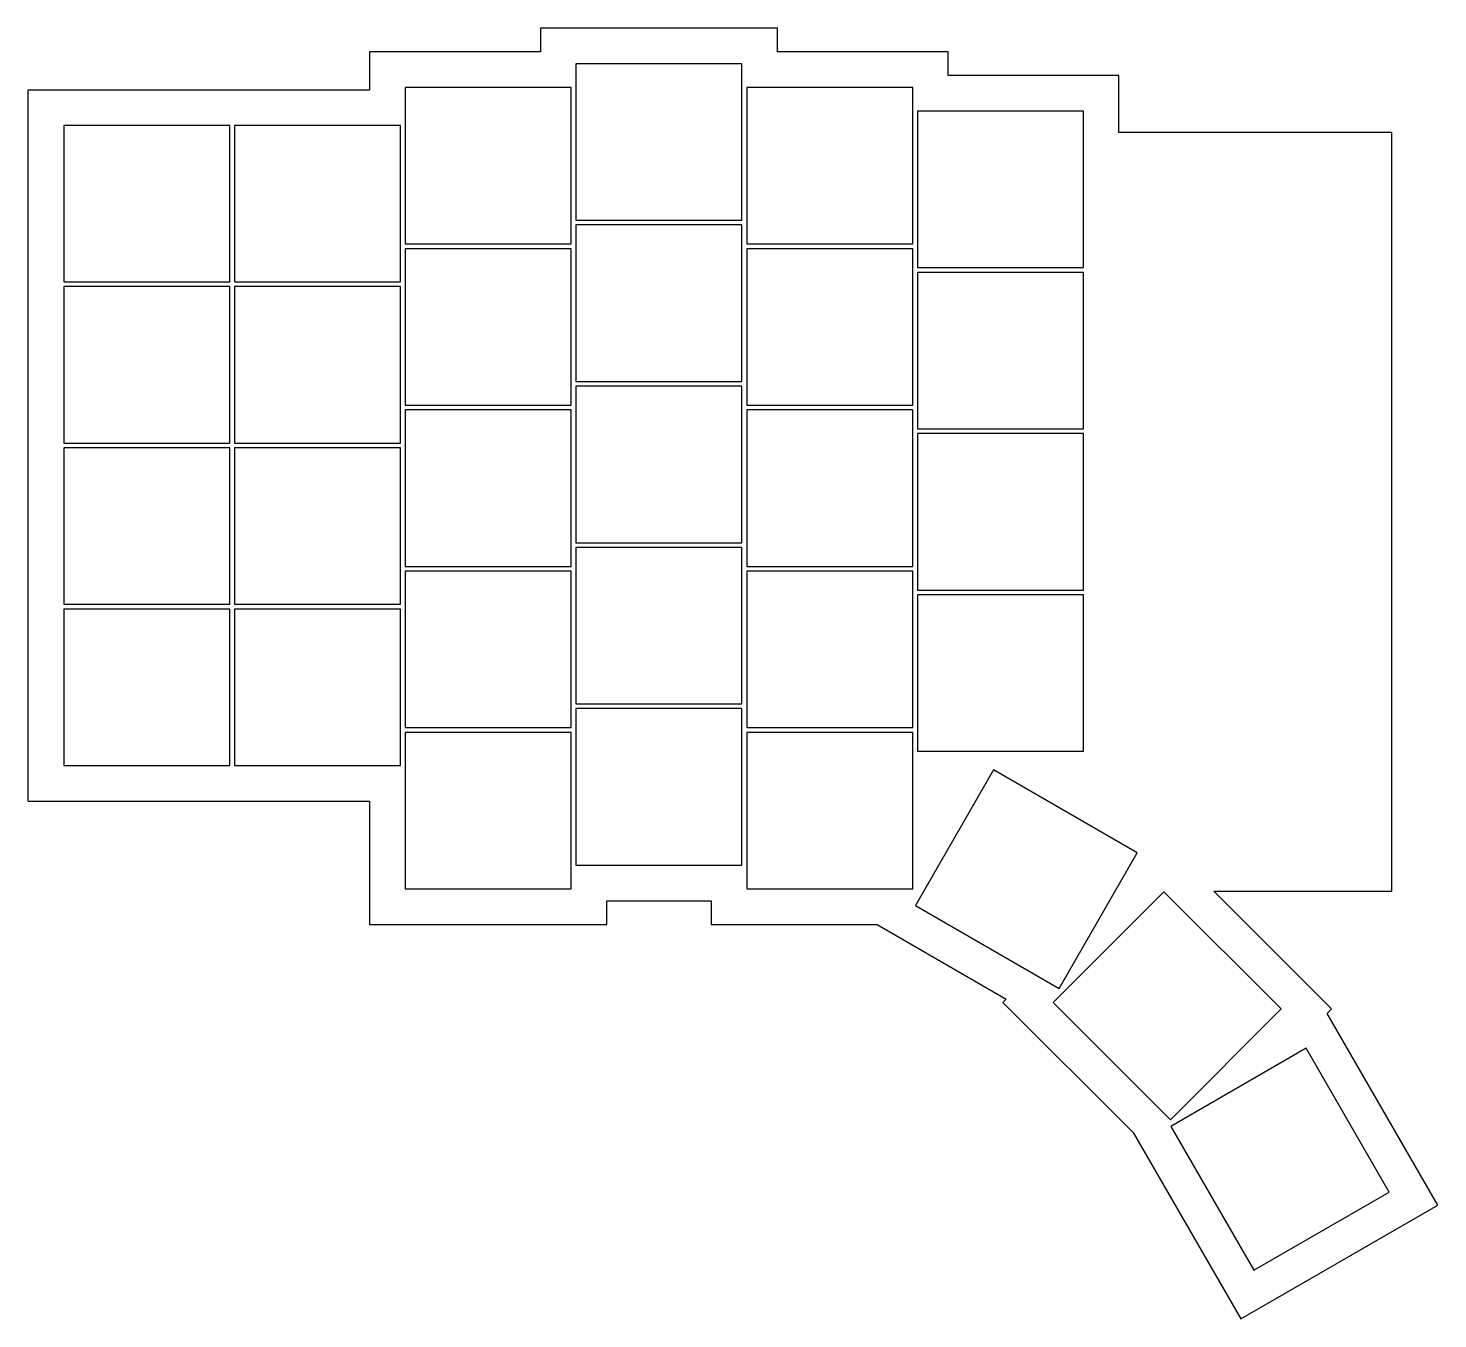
# Model space of a CAD drawing. Header units: millimetres. Extents: x 88 to 236, y -150 to -14.
import ezdxf

# ---------------------------------------------------------------- set-up
doc = ezdxf.new("R2010")
doc.units = ezdxf.units.MM

msp = doc.modelspace()

# ---------------------------------------------------------------- linework, layer by layer
for p, q in [((166.5, -13.5), (141.5, -13.5)), ((141.5, -13.5), (141.5, -16)), ((166.5, -16), (166.5, -13.5)), ((141.5, -16), (123.5, -16)), ((123.5, -16), (123.5, -20)), ((184.5, -16), (166.5, -16)), ((184.5, -18.5), (184.5, -16)), ((162.75, -17.25), (145.25, -17.25)), ((145.25, -17.25), (145.25, -33.75)), ((162.75, -33.75), (162.75, -17.25)), ((202.5, -18.5), (184.5, -18.5)), ((202.5, -24.5), (202.5, -18.5)), ((87.5, -95), (87.5, -20)), ((87.5, -20), (123.5, -20)), ((144.75, -19.75), (127.25, -19.75)), ((127.25, -19.75), (127.25, -36.25)), ((144.75, -36.25), (144.75, -19.75)), ((180.75, -19.75), (163.25, -19.75)), ((163.25, -19.75), (163.25, -36.25)), ((180.75, -36.25), (180.75, -19.75)), ((198.75, -22.25), (181.25, -22.25)), ((181.25, -22.25), (181.25, -38.75)), ((198.75, -38.75), (198.75, -22.25)), ((108.75, -23.75), (91.25, -23.75)), ((91.25, -23.75), (91.25, -40.25)), ((108.75, -40.25), (108.75, -23.75)), ((126.75, -23.75), (109.25, -23.75)), ((109.25, -23.75), (109.25, -40.25)), ((126.75, -40.25), (126.75, -23.75)), ((231.25, -24.5), (202.5, -24.5)), ((231.25, -104.5), (231.25, -24.5)), ((145.25, -33.75), (162.75, -33.75)), ((162.75, -34.25), (145.25, -34.25)), ((145.25, -34.25), (145.25, -50.75)), ((162.75, -50.75), (162.75, -34.25)), ((127.25, -36.25), (144.75, -36.25)), ((144.75, -36.75), (127.25, -36.75)), ((127.25, -36.75), (127.25, -53.25)), ((144.75, -53.25), (144.75, -36.75)), ((163.25, -36.25), (180.75, -36.25)), ((180.75, -36.75), (163.25, -36.75)), ((163.25, -36.75), (163.25, -53.25)), ((180.75, -53.25), (180.75, -36.75)), ((181.25, -38.75), (198.75, -38.75)), ((198.75, -39.25), (181.25, -39.25)), ((181.25, -39.25), (181.25, -55.75)), ((198.75, -55.75), (198.75, -39.25)), ((91.25, -40.25), (108.75, -40.25)), ((108.75, -40.75), (91.25, -40.75)), ((91.25, -40.75), (91.25, -57.25)), ((108.75, -57.25), (108.75, -40.75)), ((109.25, -40.25), (126.75, -40.25)), ((126.75, -40.75), (109.25, -40.75)), ((109.25, -40.75), (109.25, -57.25)), ((126.75, -57.25), (126.75, -40.75)), ((145.25, -50.75), (162.75, -50.75)), ((162.75, -51.25), (145.25, -51.25)), ((145.25, -51.25), (145.25, -67.75)), ((162.75, -67.75), (162.75, -51.25)), ((127.25, -53.25), (144.75, -53.25)), ((163.25, -53.25), (180.75, -53.25)), ((144.75, -53.75), (127.25, -53.75)), ((127.25, -53.75), (127.25, -70.25)), ((144.75, -70.25), (144.75, -53.75)), ((180.75, -53.75), (163.25, -53.75)), ((163.25, -53.75), (163.25, -70.25)), ((180.75, -70.25), (180.75, -53.75)), ((181.25, -55.75), (198.75, -55.75)), ((198.75, -56.25), (181.25, -56.25)), ((181.25, -56.25), (181.25, -72.75)), ((198.75, -72.75), (198.75, -56.25)), ((91.25, -57.25), (108.75, -57.25)), ((108.75, -57.75), (91.25, -57.75)), ((91.25, -57.75), (91.25, -74.25)), ((108.75, -74.25), (108.75, -57.75)), ((109.25, -57.25), (126.75, -57.25)), ((126.75, -57.75), (109.25, -57.75)), ((109.25, -57.75), (109.25, -74.25)), ((126.75, -74.25), (126.75, -57.75)), ((145.25, -67.75), (162.75, -67.75)), ((162.75, -68.25), (145.25, -68.25)), ((145.25, -68.25), (145.25, -84.75)), ((162.75, -84.75), (162.75, -68.25)), ((127.25, -70.25), (144.75, -70.25)), ((144.75, -70.75), (127.25, -70.75)), ((127.25, -70.75), (127.25, -87.25)), ((144.75, -87.25), (144.75, -70.75)), ((163.25, -70.25), (180.75, -70.25)), ((180.75, -70.75), (163.25, -70.75)), ((163.25, -70.75), (163.25, -87.25)), ((180.75, -87.25), (180.75, -70.75)), ((181.25, -72.75), (198.75, -72.75)), ((91.25, -74.25), (108.75, -74.25)), ((109.25, -74.25), (126.75, -74.25)), ((198.75, -73.25), (181.25, -73.25)), ((181.25, -73.25), (181.25, -89.75)), ((198.75, -89.75), (198.75, -73.25)), ((108.75, -74.75), (91.25, -74.75)), ((91.25, -74.75), (91.25, -91.25)), ((108.75, -91.25), (108.75, -74.75)), ((126.75, -74.75), (109.25, -74.75)), ((109.25, -74.75), (109.25, -91.25)), ((126.75, -91.25), (126.75, -74.75)), ((145.25, -84.75), (162.75, -84.75)), ((162.75, -85.25), (145.25, -85.25)), ((145.25, -85.25), (145.25, -101.75)), ((162.75, -101.75), (162.75, -85.25)), ((127.25, -87.25), (144.75, -87.25)), ((163.25, -87.25), (180.75, -87.25)), ((144.75, -87.75), (127.25, -87.75)), ((127.25, -87.75), (127.25, -104.25)), ((144.75, -104.25), (144.75, -87.75)), ((180.75, -87.75), (163.25, -87.75)), ((163.25, -87.75), (163.25, -104.25)), ((180.75, -104.25), (180.75, -87.75)), ((181.25, -89.75), (198.75, -89.75)), ((91.25, -91.25), (108.75, -91.25)), ((109.25, -91.25), (126.75, -91.25)), ((189.28, -91.71), (181.03, -106)), ((204.43, -100.46), (189.28, -91.71)), ((87.5, -95), (123.5, -95)), ((123.5, -95), (123.5, -108)), ((196.18, -114.75), (204.43, -100.46)), ((145.25, -101.75), (162.75, -101.75)), ((127.25, -104.25), (144.75, -104.25)), ((148.5, -108), (148.5, -105.5)), ((148.5, -105.5), (159.5, -105.5)), ((159.5, -105.5), (159.5, -108)), ((163.25, -104.25), (180.75, -104.25)), ((207.23, -104.55), (195.57, -116.22)), ((219.61, -116.92), (207.23, -104.55)), ((224.91, -116.92), (212.49, -104.5)), ((212.49, -104.5), (231.25, -104.5)), ((181.03, -106), (196.18, -114.75)), ((123.5, -108), (148.5, -108)), ((159.5, -108), (176.99, -108)), ((176.99, -108), (190.62, -115.87)), ((190.62, -115.87), (190.26, -116.22)), ((190.26, -116.22), (203.98, -129.93)), ((195.57, -116.22), (207.94, -128.59)), ((207.94, -128.59), (219.61, -116.92)), ((224.45, -117.39), (224.91, -116.92)), ((236.11, -137.59), (224.45, -117.39)), ((222.24, -121.06), (207.95, -129.31)), ((230.99, -136.22), (222.24, -121.06)), ((203.98, -129.93), (215.33, -149.59)), ((207.95, -129.31), (216.7, -144.47)), ((216.7, -144.47), (230.99, -136.22)), ((215.33, -149.59), (236.11, -137.59))]:
    msp.add_line(p, q)

doc.saveas('drawing.dxf')
